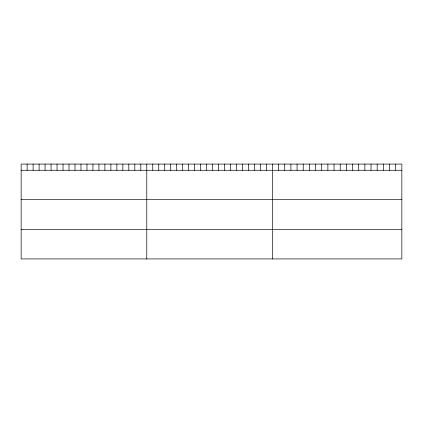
<?xml version="1.0" encoding="UTF-8"?>
<svg xmlns="http://www.w3.org/2000/svg" width="423" height="423" viewBox="0 0 423 423"><rect width="100%" height="100%" fill="white"/><g stroke="black" fill="none" stroke-linecap="round" stroke-linejoin="round"><path stroke-width="0.63" d="M401.85 170.273L401.85 258.929L21.15 258.929L21.15 164.071L401.85 164.071L401.85 170.273L21.15 170.273M21.15 199.529L401.85 199.529M21.15 229.673L401.85 229.673M395.685 164.071L395.685 170.273M389.525 164.071L389.525 170.273M383.36 164.071L383.36 170.273M377.194 164.071L377.194 170.273M371.029 164.071L371.029 170.273M364.869 164.071L364.869 170.273M358.704 164.071L358.704 170.273M352.539 164.071L352.539 170.273M346.379 164.071L346.379 170.273M340.214 164.071L340.214 170.273M334.048 164.071L334.048 170.273M327.883 164.071L327.883 170.273M321.723 164.071L321.723 170.273M315.558 164.071L315.558 170.273M309.393 164.071L309.393 170.273M303.233 164.071L303.233 170.273M297.068 164.071L297.068 170.273M290.902 164.071L290.902 170.273M284.737 164.071L284.737 170.273M278.577 164.071L278.577 170.273M272.412 164.071L272.412 258.929M266.432 164.071L266.432 170.273M260.446 164.071L260.446 170.273M254.466 164.071L254.466 170.273M248.481 164.071L248.481 170.273M242.501 164.071L242.501 170.273M236.515 164.071L236.515 170.273M230.535 164.071L230.535 170.273M224.555 164.071L224.555 170.273M218.569 164.071L218.569 170.273M212.589 164.071L212.589 170.273M206.604 164.071L206.604 170.273M200.624 164.071L200.624 170.273M194.638 164.071L194.638 170.273M188.658 164.071L188.658 170.273M182.678 164.071L182.678 170.273M176.692 164.071L176.692 170.273M170.712 164.071L170.712 170.273M164.727 164.071L164.727 170.273M158.747 164.071L158.747 170.273M152.761 164.071L152.761 170.273M146.781 164.071L146.781 258.929M140.801 164.071L140.801 170.273M134.815 164.071L134.815 170.273M128.835 164.071L128.835 170.273M122.85 164.071L122.85 170.273M116.87 164.071L116.87 170.273M110.884 164.071L110.884 170.273M104.904 164.071L104.904 170.273M98.924 164.071L98.924 170.273M92.938 164.071L92.938 170.273M86.958 164.071L86.958 170.273M80.973 164.071L80.973 170.273M74.993 164.071L74.993 170.273M69.007 164.071L69.007 170.273M63.027 164.071L63.027 170.273M57.047 164.071L57.047 170.273M51.061 164.071L51.061 170.273M45.081 164.071L45.081 170.273M39.096 164.071L39.096 170.273M33.116 164.071L33.116 170.273M27.13 164.071L27.13 170.273"/></g></svg>
